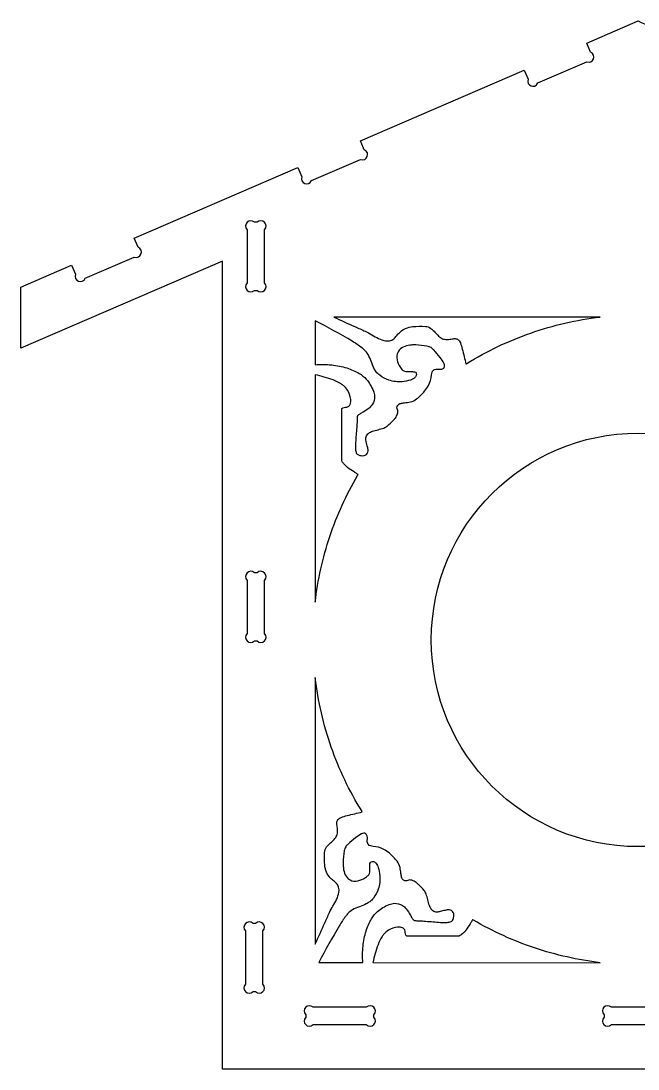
# Model space of a CAD drawing. Extents: x 3.18 to 12.46, y -12.62 to -4.73.
# Drawn here: x 3.18 to 7.82, y -12.62 to -4.73 of the extents above; entities that cross this region are included whole.
import ezdxf

# ---------------------------------------------------------------- set-up
doc = ezdxf.new("R2010")
doc.units = 0
doc.layers.add('LAYER_1', color=7, linetype='CONTINUOUS')

msp = doc.modelspace()

# ---------------------------------------------------------------- linework, layer by layer
at = {"layer": 'LAYER_1', "color": 250}
for points, knots in [([(12.0733, -6.5699), (12.0733, -6.5699), (12.0733, -6.5699), (12.0733, -6.5699), (12.0733, -6.5699), (12.0733, -6.5699), (12.0733, -6.5699), (12.0733, -6.5699), (12.0439, -6.638), (12.0439, -6.638), (12.0633, -6.6868), (11.9901, -6.7159), (11.9708, -6.6671), (11.9708, -6.6671), (11.603, -6.5085), (11.603, -6.5085), (11.5542, -6.5279), (11.5252, -6.4548), (11.574, -6.4354), (11.574, -6.4354), (11.6034, -6.3672), (11.6034, -6.3672), (11.6034, -6.3672), (11.4779, -6.3131), (11.4779, -6.3131), (11.4779, -6.3131), (10.3742, -5.8371), (10.3742, -5.8371), (10.3742, -5.8371), (10.3742, -5.8371), (10.3742, -5.8371), (10.3742, -5.8371), (10.3448, -5.9053), (10.3448, -5.9053), (10.3642, -5.9541), (10.291, -5.9832), (10.2716, -5.9344), (10.2716, -5.9344), (9.9039, -5.7758), (9.9039, -5.7758), (9.8551, -5.7952), (9.826, -5.722), (9.8748, -5.7026), (9.8748, -5.7026), (9.9042, -5.6345), (9.9042, -5.6345), (9.9042, -5.6345), (8.6751, -5.1044), (8.6751, -5.1044), (8.6751, -5.1044), (8.6457, -5.1726), (8.6457, -5.1726), (8.665, -5.2214), (8.5919, -5.2504), (8.5725, -5.2017), (8.5725, -5.2017), (8.2048, -5.0431), (8.2048, -5.0431), (8.156, -5.0625), (8.1269, -4.9893), (8.1757, -4.9699), (8.1757, -4.9699), (8.2051, -4.9017), (8.2051, -4.9017), (8.0762, -4.8461), (7.9473, -4.7905), (7.8184, -4.7349), (7.8184, -4.7349), (7.8183, -4.7349), (7.8183, -4.7349), (7.8183, -4.7349), (7.8183, -4.7349), (7.8183, -4.7349), (7.8183, -4.7349), (7.4321, -4.9015), (7.4321, -4.9015), (7.4321, -4.9015), (7.4615, -4.9697), (7.4615, -4.9697), (7.5103, -4.9891), (7.4812, -5.0622), (7.4325, -5.0428), (7.4325, -5.0428), (7.0647, -5.2014), (7.0647, -5.2014), (7.0453, -5.2502), (6.9722, -5.2211), (6.9916, -5.1723), (6.9916, -5.1723), (6.9622, -5.1042), (6.9622, -5.1042), (6.9622, -5.1042), (5.73, -5.6355), (5.73, -5.6355), (5.73, -5.6355), (5.7594, -5.7037), (5.7594, -5.7037), (5.8082, -5.7231), (5.7791, -5.7963), (5.7303, -5.7769), (5.7303, -5.7769), (5.3626, -5.9355), (5.3626, -5.9355), (5.3432, -5.9842), (5.27, -5.9552), (5.2894, -5.9064), (5.2894, -5.9064), (5.26, -5.8382), (5.26, -5.8382), (5.26, -5.8382), (4.1558, -6.3144), (4.1558, -6.3144), (4.1558, -6.3144), (4.0278, -6.3696), (4.0278, -6.3696), (4.0278, -6.3696), (4.0572, -6.4377), (4.0572, -6.4377), (4.106, -6.4571), (4.0769, -6.5303), (4.0281, -6.5109), (4.0281, -6.5109), (3.6604, -6.6695), (3.6604, -6.6695), (3.641, -6.7183), (3.5679, -6.6892), (3.5873, -6.6404), (3.5873, -6.6404), (3.5579, -6.5722), (3.5579, -6.5722), (3.5579, -6.5722), (3.3879, -6.6455), (3.3879, -6.6455), (3.3879, -6.6455), (3.1766, -6.7366), (3.1766, -6.7366), (3.1766, -6.7366), (3.1766, -6.988), (3.1766, -6.988), (3.1766, -6.988), (3.1765, -7.0497), (3.1765, -7.0497), (3.1765, -7.0497), (3.1766, -7.1954), (3.1766, -7.1954), (3.1766, -7.1954), (4.6915, -6.542), (4.6915, -6.542), (4.6915, -6.542), (4.6915, -12.6193), (4.6915, -12.6193), (4.6915, -12.6193), (10.9379, -12.6193), (10.9379, -12.6193), (10.9379, -12.6193), (10.9379, -6.5366), (10.9379, -6.5366), (10.9379, -6.5366), (12.4602, -7.1954), (12.4602, -7.1954), (12.4602, -7.1954), (12.4603, -7.0498), (12.4603, -7.0498), (12.4602, -7.0499), (12.4602, -7.0498), (12.4602, -7.0497), (12.4602, -7.0497), (12.4601, -6.988), (12.4601, -6.988), (12.4601, -6.988), (12.46, -6.7367), (12.46, -6.7367), (12.46, -6.7367), (12.0733, -6.5699), (12.0733, -6.5699)], [0, 0, 0, 0, 1, 1, 1, 2, 2, 2, 3, 3, 3, 4, 4, 4, 5, 5, 5, 6, 6, 6, 7, 7, 7, 8, 8, 8, 9, 9, 9, 10, 10, 10, 11, 11, 11, 12, 12, 12, 13, 13, 13, 14, 14, 14, 15, 15, 15, 16, 16, 16, 17, 17, 17, 18, 18, 18, 19, 19, 19, 20, 20, 20, 21, 21, 21, 22, 22, 22, 23, 23, 23, 24, 24, 24, 25, 25, 25, 26, 26, 26, 27, 27, 27, 28, 28, 28, 29, 29, 29, 30, 30, 30, 31, 31, 31, 32, 32, 32, 33, 33, 33, 34, 34, 34, 35, 35, 35, 36, 36, 36, 37, 37, 37, 38, 38, 38, 39, 39, 39, 40, 40, 40, 41, 41, 41, 42, 42, 42, 43, 43, 43, 44, 44, 44, 45, 45, 45, 46, 46, 46, 47, 47, 47, 48, 48, 48, 49, 49, 49, 50, 50, 50, 51, 51, 51, 52, 52, 52, 53, 53, 53, 54, 54, 54, 55, 55, 55, 56, 56, 56, 57, 57, 57, 58, 58, 58, 58]), ([(5.0081, -6.3052), (5.0081, -6.3052), (5.0081, -6.7057), (5.0081, -6.7057), (5.0453, -6.7428), (4.9896, -6.7985), (4.9525, -6.7614), (4.9525, -6.7614), (4.9339, -6.7614), (4.9339, -6.7614), (4.8968, -6.7985), (4.8411, -6.7428), (4.8782, -6.7057), (4.8782, -6.7057), (4.8782, -6.3052), (4.8782, -6.3052), (4.8411, -6.2681), (4.8968, -6.2124), (4.9339, -6.2496), (4.9339, -6.2496), (4.9525, -6.2496), (4.9525, -6.2496), (4.9896, -6.2124), (5.0453, -6.2681), (5.0081, -6.3052)], [0, 0, 0, 0, 1, 1, 1, 2, 2, 2, 3, 3, 3, 4, 4, 4, 5, 5, 5, 6, 6, 6, 7, 7, 7, 8, 8, 8, 8]), ([(5.39, -7.3211), (5.39, -7.3211), (5.3901, -6.9896), (5.3901, -6.9896), (5.4849, -7.0381), (5.578, -7.0899), (5.6692, -7.1448), (5.6937, -7.1595), (5.7174, -7.1756), (5.7403, -7.1928), (5.7476, -7.1984), (5.7547, -7.2043), (5.7614, -7.2106), (5.7716, -7.2201), (5.7803, -7.2311), (5.7872, -7.2431), (5.7967, -7.2594), (5.8044, -7.2766), (5.8104, -7.2945), (5.8164, -7.3123), (5.8236, -7.3297), (5.832, -7.3465), (5.8367, -7.356), (5.8422, -7.365), (5.8486, -7.3735), (5.8563, -7.3838), (5.8655, -7.3929), (5.8758, -7.4007), (5.8964, -7.4162), (5.9194, -7.4284), (5.9438, -7.4368), (5.9761, -7.448), (6.0104, -7.4521), (6.0444, -7.4487), (6.0657, -7.4466), (6.0867, -7.4426), (6.1072, -7.4365), (6.1176, -7.4335), (6.1273, -7.4285), (6.1359, -7.4219), (6.1424, -7.4169), (6.1474, -7.4101), (6.1503, -7.4023), (6.1524, -7.3965), (6.1523, -7.3901), (6.1498, -7.3845), (6.1473, -7.3789), (6.1422, -7.3751), (6.1362, -7.3742), (6.1265, -7.373), (6.1167, -7.3724), (6.1069, -7.3728), (6.0948, -7.3731), (6.0827, -7.373), (6.0706, -7.3722), (6.0637, -7.3718), (6.057, -7.3694), (6.0514, -7.3652), (6.048, -7.3627), (6.045, -7.3598), (6.0423, -7.3566), (6.0343, -7.3471), (6.0272, -7.3367), (6.0213, -7.3257), (6.0118, -7.3081), (6.0059, -7.2888), (6.0038, -7.2689), (6.0017, -7.2482), (6.0082, -7.2274), (6.0217, -7.2115), (6.0329, -7.1984), (6.0475, -7.1886), (6.0638, -7.1831), (6.0805, -7.1775), (6.0978, -7.1741), (6.1154, -7.1727), (6.1256, -7.172), (6.1359, -7.1718), (6.1462, -7.1723), (6.1745, -7.1736), (6.2027, -7.1765), (6.2306, -7.1812), (6.2365, -7.1821), (6.2424, -7.1836), (6.248, -7.1857), (6.2575, -7.189), (6.2661, -7.1943), (6.2735, -7.2011), (6.2764, -7.2038), (6.2791, -7.2066), (6.2817, -7.2096), (6.2978, -7.2281), (6.3135, -7.2469), (6.3289, -7.2659), (6.3399, -7.2796), (6.3497, -7.2942), (6.3583, -7.3096), (6.3615, -7.3155), (6.3634, -7.322), (6.3638, -7.3288), (6.3642, -7.3371), (6.36, -7.3451), (6.3529, -7.3495), (6.3465, -7.3534), (6.3392, -7.3555), (6.3317, -7.3555), (6.3244, -7.3554), (6.317, -7.355), (6.3097, -7.3543), (6.3022, -7.3535), (6.2947, -7.3545), (6.2878, -7.3572), (6.2845, -7.3585), (6.2814, -7.3603), (6.2787, -7.3625), (6.2738, -7.3664), (6.2703, -7.3717), (6.2687, -7.3777), (6.2668, -7.3844), (6.2656, -7.3913), (6.2652, -7.3982), (6.2633, -7.4262), (6.2553, -7.4534), (6.2417, -7.478), (6.2334, -7.4929), (6.2238, -7.507), (6.2128, -7.5201), (6.1949, -7.5415), (6.1748, -7.5611), (6.1529, -7.5785), (6.1393, -7.5894), (6.1232, -7.5968), (6.106, -7.6003), (6.0912, -7.6032), (6.0763, -7.6056), (6.0614, -7.6075), (6.052, -7.6087), (6.0426, -7.6101), (6.0332, -7.6118), (6.0237, -7.6135), (6.0154, -7.6192), (6.0106, -7.6275), (6.0075, -7.6327), (6.0056, -7.6385), (6.0051, -7.6445), (6.0047, -7.6493), (6.0056, -7.6541), (6.0078, -7.6583), (6.0128, -7.6681), (6.0135, -7.6795), (6.0099, -7.6899), (6.0059, -7.7013), (6.0001, -7.712), (5.9928, -7.7217), (5.988, -7.728), (5.9828, -7.7342), (5.9773, -7.74), (5.9634, -7.7546), (5.9487, -7.7685), (5.9333, -7.7814), (5.925, -7.7883), (5.9155, -7.7937), (5.9052, -7.7973), (5.8916, -7.8021), (5.8776, -7.8061), (5.8636, -7.8095), (5.8488, -7.813), (5.8342, -7.817), (5.8198, -7.8216), (5.8102, -7.8247), (5.8012, -7.8293), (5.7932, -7.8353), (5.7883, -7.8391), (5.7839, -7.8434), (5.7802, -7.8484), (5.7739, -7.8568), (5.7705, -7.8671), (5.7705, -7.8776), (5.7705, -7.8859), (5.7716, -7.8941), (5.7739, -7.9021), (5.7773, -7.9144), (5.7806, -7.9268), (5.7837, -7.9393), (5.7861, -7.9493), (5.7874, -7.9595), (5.7874, -7.9698), (5.7874, -7.9835), (5.7792, -7.9959), (5.7666, -8.0013), (5.7606, -8.0039), (5.7541, -8.0053), (5.7475, -8.0053), (5.733, -8.0055), (5.7187, -8.0017), (5.7062, -7.9943), (5.7029, -7.9924), (5.7004, -7.9893), (5.6992, -7.9857), (5.6959, -7.9757), (5.6939, -7.9654), (5.6932, -7.9549), (5.6921, -7.9383), (5.6921, -7.9216), (5.6933, -7.905), (5.696, -7.8675), (5.6989, -7.83), (5.7019, -7.7925), (5.7032, -7.7766), (5.7043, -7.7607), (5.7051, -7.7448), (5.7057, -7.7335), (5.7061, -7.7222), (5.7062, -7.7108), (5.7063, -7.7085), (5.7072, -7.7062), (5.7089, -7.7044), (5.7136, -7.6995), (5.7189, -7.6953), (5.7246, -7.6917), (5.733, -7.6866), (5.7415, -7.6817), (5.7502, -7.6772), (5.7664, -7.6687), (5.7815, -7.6585), (5.7954, -7.6466), (5.8051, -7.6384), (5.8135, -7.6289), (5.8205, -7.6184), (5.8323, -7.6006), (5.8379, -7.5795), (5.8365, -7.5583), (5.8356, -7.5447), (5.8326, -7.5313), (5.8276, -7.5186), (5.8149, -7.4863), (5.7967, -7.4564), (5.774, -7.4302), (5.7587, -7.4126), (5.7407, -7.3977), (5.7205, -7.386), (5.6912, -7.3691), (5.6601, -7.3555), (5.6278, -7.3455), (5.5907, -7.3341), (5.5527, -7.3263), (5.5141, -7.3224), (5.4729, -7.3182), (5.4314, -7.3177), (5.39, -7.3211)], [0, 0, 0, 0, 1, 1, 1, 2, 2, 2, 3, 3, 3, 4, 4, 4, 5, 5, 5, 6, 6, 6, 7, 7, 7, 8, 8, 8, 9, 9, 9, 10, 10, 10, 11, 11, 11, 12, 12, 12, 13, 13, 13, 14, 14, 14, 15, 15, 15, 16, 16, 16, 17, 17, 17, 18, 18, 18, 19, 19, 19, 20, 20, 20, 21, 21, 21, 22, 22, 22, 23, 23, 23, 24, 24, 24, 25, 25, 25, 26, 26, 26, 27, 27, 27, 28, 28, 28, 29, 29, 29, 30, 30, 30, 31, 31, 31, 32, 32, 32, 33, 33, 33, 34, 34, 34, 35, 35, 35, 36, 36, 36, 37, 37, 37, 38, 38, 38, 39, 39, 39, 40, 40, 40, 41, 41, 41, 42, 42, 42, 43, 43, 43, 44, 44, 44, 45, 45, 45, 46, 46, 46, 47, 47, 47, 48, 48, 48, 49, 49, 49, 50, 50, 50, 51, 51, 51, 52, 52, 52, 53, 53, 53, 54, 54, 54, 55, 55, 55, 56, 56, 56, 57, 57, 57, 58, 58, 58, 59, 59, 59, 60, 60, 60, 61, 61, 61, 62, 62, 62, 63, 63, 63, 64, 64, 64, 65, 65, 65, 66, 66, 66, 67, 67, 67, 68, 68, 68, 69, 69, 69, 70, 70, 70, 71, 71, 71, 72, 72, 72, 73, 73, 73, 74, 74, 74, 75, 75, 75, 76, 76, 76, 77, 77, 77, 78, 78, 78, 79, 79, 79, 80, 80, 80, 81, 81, 81, 82, 82, 82, 83, 83, 83, 83]), ([(5.5292, -6.9625), (5.5292, -6.9625), (7.5332, -6.9625), (7.5332, -6.9625), (7.3553, -6.9834), (7.1802, -7.0238), (7.011, -7.0827), (6.8431, -7.1413), (6.6821, -7.2182), (6.5309, -7.312), (6.5298, -7.3127), (6.5286, -7.3134), (6.5274, -7.3141), (6.5263, -7.3149), (6.5251, -7.3156), (6.5239, -7.3163), (6.5149, -7.2784), (6.5058, -7.2405), (6.4966, -7.2027), (6.4928, -7.1871), (6.4879, -7.1719), (6.4821, -7.157), (6.48, -7.1518), (6.4774, -7.1468), (6.4743, -7.1421), (6.4697, -7.1352), (6.4629, -7.13), (6.4549, -7.1273), (6.4467, -7.1245), (6.4378, -7.1238), (6.4292, -7.1252), (6.4173, -7.127), (6.4053, -7.1287), (6.3933, -7.1301), (6.3862, -7.1309), (6.379, -7.1311), (6.3719, -7.1307), (6.3605, -7.1301), (6.3494, -7.1268), (6.3395, -7.1212), (6.329, -7.1153), (6.3196, -7.1079), (6.3114, -7.0991), (6.3022, -7.0893), (6.293, -7.0794), (6.2839, -7.0695), (6.2767, -7.0617), (6.2687, -7.0544), (6.2603, -7.0479), (6.2482, -7.0387), (6.2336, -7.0332), (6.2184, -7.0322), (6.1871, -7.0302), (6.1557, -7.0308), (6.1245, -7.0341), (6.1058, -7.0361), (6.0876, -7.0408), (6.0702, -7.048), (6.0549, -7.0544), (6.0409, -7.0635), (6.0288, -7.0749), (6.0211, -7.0821), (6.0138, -7.0899), (6.0071, -7.0982), (6.0007, -7.1061), (5.994, -7.1137), (5.987, -7.1211), (5.9789, -7.1295), (5.9687, -7.1356), (5.9574, -7.1387), (5.9452, -7.142), (5.9323, -7.1427), (5.9197, -7.1406), (5.9008, -7.1374), (5.8824, -7.1316), (5.8651, -7.1232), (5.8483, -7.1152), (5.832, -7.1061), (5.8162, -7.0961), (5.8005, -7.0861), (5.784, -7.0772), (5.7669, -7.0696), (5.7404, -7.0578), (5.7139, -7.0459), (5.6874, -7.034), (5.6346, -7.0102), (5.5819, -6.9864), (5.5292, -6.9625)], [0, 0, 0, 0, 1, 1, 1, 2, 2, 2, 3, 3, 3, 4, 4, 4, 5, 5, 5, 6, 6, 6, 7, 7, 7, 8, 8, 8, 9, 9, 9, 10, 10, 10, 11, 11, 11, 12, 12, 12, 13, 13, 13, 14, 14, 14, 15, 15, 15, 16, 16, 16, 17, 17, 17, 18, 18, 18, 19, 19, 19, 20, 20, 20, 21, 21, 21, 22, 22, 22, 23, 23, 23, 24, 24, 24, 25, 25, 25, 26, 26, 26, 27, 27, 27, 28, 28, 28, 29, 29, 29, 29]), ([(5.3898, -9.1083), (5.3898, -9.1083), (5.3898, -7.397), (5.3898, -7.397), (5.4358, -7.4061), (5.4809, -7.4189), (5.5248, -7.4353), (5.5461, -7.4433), (5.5666, -7.4535), (5.5858, -7.4657), (5.5929, -7.4702), (5.5998, -7.4753), (5.6062, -7.4808), (5.617, -7.49), (5.6262, -7.501), (5.6334, -7.5132), (5.6458, -7.534), (5.6538, -7.5573), (5.6568, -7.5814), (5.6583, -7.5941), (5.6568, -7.6069), (5.6523, -7.6189), (5.6512, -7.6219), (5.6498, -7.6248), (5.648, -7.6275), (5.6454, -7.6316), (5.6416, -7.6347), (5.637, -7.6364), (5.6307, -7.6387), (5.6241, -7.6401), (5.6173, -7.6404), (5.6106, -7.6407), (5.6039, -7.6424), (5.5978, -7.6454), (5.5955, -7.6465), (5.5934, -7.648), (5.5914, -7.6496), (5.5905, -7.6504), (5.5899, -7.6513), (5.5895, -7.6524), (5.5895, -7.6524), (5.5895, -8.0422), (5.5895, -8.0422), (5.5899, -8.0436), (5.5904, -8.0449), (5.591, -8.0461), (5.5945, -8.0521), (5.5983, -8.0579), (5.6025, -8.0635), (5.6113, -8.0753), (5.6219, -8.0857), (5.6337, -8.0945), (5.6493, -8.1061), (5.6653, -8.1171), (5.6818, -8.1273), (5.6891, -8.1318), (5.6964, -8.1364), (5.7037, -8.1409), (5.7065, -8.1427), (5.7092, -8.1445), (5.712, -8.1463), (5.7122, -8.1464), (5.7124, -8.1465), (5.7126, -8.1465), (5.7128, -8.1466), (5.713, -8.1468), (5.7131, -8.147), (5.7131, -8.147), (5.7091, -8.1537), (5.7091, -8.1537), (5.6237, -8.299), (5.5537, -8.4528), (5.5002, -8.6127), (5.4464, -8.7736), (5.4094, -8.9397), (5.3898, -9.1083)], [0, 0, 0, 0, 1, 1, 1, 2, 2, 2, 3, 3, 3, 4, 4, 4, 5, 5, 5, 6, 6, 6, 7, 7, 7, 8, 8, 8, 9, 9, 9, 10, 10, 10, 11, 11, 11, 12, 12, 12, 13, 13, 13, 14, 14, 14, 15, 15, 15, 16, 16, 16, 17, 17, 17, 18, 18, 18, 19, 19, 19, 20, 20, 20, 21, 21, 21, 22, 22, 22, 23, 23, 23, 24, 24, 24, 25, 25, 25, 25]), ([(7.8184, -7.8357), (6.9595, -7.8357), (6.2632, -8.532), (6.2632, -9.3908), (6.2632, -10.2497), (6.9595, -10.946), (7.8184, -10.946), (8.6772, -10.946), (9.3735, -10.2497), (9.3735, -9.3908), (9.3735, -8.532), (8.6772, -7.8357), (7.8184, -7.8357)], [0, 0, 0, 0, 1, 1, 1, 2, 2, 2, 3, 3, 3, 4, 4, 4, 4]), ([(4.8782, -9.3435), (4.8782, -9.3435), (4.8782, -8.943), (4.8782, -8.943), (4.8411, -8.9059), (4.8968, -8.8502), (4.9339, -8.8874), (4.9339, -8.8874), (4.9525, -8.8874), (4.9525, -8.8874), (4.9896, -8.8502), (5.0453, -8.9059), (5.0081, -8.943), (5.0081, -8.943), (5.0081, -9.3435), (5.0081, -9.3435), (5.0453, -9.3806), (4.9896, -9.4363), (4.9525, -9.3992), (4.9525, -9.3992), (4.9339, -9.3992), (4.9339, -9.3992), (4.8968, -9.4363), (4.8411, -9.3806), (4.8782, -9.3435)], [0, 0, 0, 0, 1, 1, 1, 2, 2, 2, 3, 3, 3, 4, 4, 4, 5, 5, 5, 6, 6, 6, 7, 7, 7, 8, 8, 8, 8]), ([(5.39, -11.6801), (5.39, -11.6801), (5.39, -9.6745), (5.39, -9.6745), (5.4111, -9.8526), (5.4515, -10.0279), (5.5106, -10.1973), (5.5691, -10.3654), (5.646, -10.5266), (5.7397, -10.678), (5.7404, -10.6792), (5.7411, -10.6804), (5.7419, -10.6816), (5.7426, -10.6828), (5.7434, -10.684), (5.7441, -10.6852), (5.7061, -10.6942), (5.6681, -10.7034), (5.6301, -10.7126), (5.6146, -10.7164), (5.5994, -10.7212), (5.5845, -10.7271), (5.5793, -10.7291), (5.5743, -10.7317), (5.5696, -10.7348), (5.5627, -10.7395), (5.5575, -10.7463), (5.5548, -10.7542), (5.552, -10.7625), (5.5513, -10.7713), (5.5527, -10.7799), (5.5545, -10.7919), (5.5562, -10.8039), (5.5576, -10.8159), (5.5584, -10.823), (5.5587, -10.8302), (5.5582, -10.8373), (5.5576, -10.8487), (5.5543, -10.8598), (5.5487, -10.8697), (5.5428, -10.8801), (5.5354, -10.8896), (5.5266, -10.8978), (5.5168, -10.907), (5.5069, -10.9161), (5.497, -10.9253), (5.4892, -10.9325), (5.4819, -10.9404), (5.4754, -10.9489), (5.4662, -10.961), (5.4607, -10.9756), (5.4597, -10.9907), (5.4577, -11.022), (5.4583, -11.0535), (5.4616, -11.0847), (5.4636, -11.1033), (5.4683, -11.1216), (5.4755, -11.1389), (5.4819, -11.1542), (5.491, -11.1683), (5.5024, -11.1804), (5.5096, -11.1881), (5.5174, -11.1953), (5.5257, -11.202), (5.5336, -11.2085), (5.5412, -11.2152), (5.5486, -11.2222), (5.557, -11.2302), (5.5631, -11.2405), (5.5662, -11.2517), (5.5695, -11.264), (5.5701, -11.2769), (5.5681, -11.2894), (5.5649, -11.3084), (5.5591, -11.3268), (5.5507, -11.3441), (5.5426, -11.3609), (5.5336, -11.3772), (5.5236, -11.393), (5.5136, -11.4087), (5.5047, -11.4252), (5.4971, -11.4422), (5.4855, -11.4683), (5.4739, -11.4943), (5.4622, -11.5203), (5.4382, -11.5736), (5.4141, -11.6268), (5.39, -11.6801)], [0, 0, 0, 0, 1, 1, 1, 2, 2, 2, 3, 3, 3, 4, 4, 4, 5, 5, 5, 6, 6, 6, 7, 7, 7, 8, 8, 8, 9, 9, 9, 10, 10, 10, 11, 11, 11, 12, 12, 12, 13, 13, 13, 14, 14, 14, 15, 15, 15, 16, 16, 16, 17, 17, 17, 18, 18, 18, 19, 19, 19, 20, 20, 20, 21, 21, 21, 22, 22, 22, 23, 23, 23, 24, 24, 24, 25, 25, 25, 26, 26, 26, 27, 27, 27, 28, 28, 28, 29, 29, 29, 29]), ([(5.4171, -11.8191), (5.4656, -11.7243), (5.5174, -11.6312), (5.5723, -11.54), (5.587, -11.5155), (5.6031, -11.4917), (5.6203, -11.4689), (5.6259, -11.4616), (5.6318, -11.4545), (5.6381, -11.4478), (5.6476, -11.4376), (5.6586, -11.4289), (5.6706, -11.4219), (5.6869, -11.4125), (5.7041, -11.4048), (5.722, -11.3987), (5.7398, -11.3927), (5.7572, -11.3855), (5.774, -11.3772), (5.7835, -11.3725), (5.7925, -11.3669), (5.801, -11.3606), (5.8113, -11.3529), (5.8204, -11.3437), (5.8282, -11.3334), (5.8437, -11.3127), (5.8559, -11.2898), (5.8643, -11.2654), (5.8755, -11.2331), (5.8796, -11.1988), (5.8762, -11.1647), (5.8741, -11.1435), (5.87, -11.1225), (5.864, -11.102), (5.861, -11.0916), (5.856, -11.0818), (5.8494, -11.0733), (5.8444, -11.0667), (5.8376, -11.0617), (5.8299, -11.0589), (5.824, -11.0567), (5.8176, -11.0569), (5.812, -11.0594), (5.8064, -11.0618), (5.8025, -11.067), (5.8017, -11.073), (5.8004, -11.0827), (5.8, -11.0925), (5.8002, -11.1023), (5.8006, -11.1144), (5.8005, -11.1265), (5.7997, -11.1385), (5.7993, -11.1455), (5.7969, -11.1522), (5.7927, -11.1578), (5.7902, -11.1612), (5.7873, -11.1642), (5.7841, -11.1669), (5.7745, -11.1749), (5.7642, -11.1819), (5.7532, -11.1879), (5.7356, -11.1974), (5.7163, -11.2033), (5.6964, -11.2053), (5.6756, -11.2074), (5.6549, -11.201), (5.639, -11.1875), (5.6259, -11.1763), (5.6161, -11.1617), (5.6106, -11.1454), (5.605, -11.1287), (5.6016, -11.1113), (5.6003, -11.0938), (5.5995, -11.0835), (5.5993, -11.0732), (5.5998, -11.0629), (5.6011, -11.0347), (5.604, -11.0065), (5.6087, -10.9786), (5.6096, -10.9726), (5.6111, -10.9668), (5.6131, -10.9611), (5.6165, -10.9517), (5.6217, -10.943), (5.6286, -10.9357), (5.6313, -10.9328), (5.6341, -10.9301), (5.6371, -10.9275), (5.6556, -10.9114), (5.6743, -10.8957), (5.6934, -10.8803), (5.7071, -10.8693), (5.7217, -10.8594), (5.7371, -10.8509), (5.743, -10.8476), (5.7495, -10.8458), (5.7563, -10.8454), (5.7646, -10.845), (5.7726, -10.8492), (5.777, -10.8563), (5.7809, -10.8626), (5.783, -10.87), (5.783, -10.8775), (5.7829, -10.8848), (5.7825, -10.8922), (5.7818, -10.8995), (5.781, -10.9069), (5.782, -10.9144), (5.7847, -10.9214), (5.786, -10.9247), (5.7878, -10.9277), (5.79, -10.9305), (5.7939, -10.9353), (5.7992, -10.9388), (5.8052, -10.9405), (5.8119, -10.9424), (5.8188, -10.9435), (5.8257, -10.944), (5.8537, -10.9459), (5.8809, -10.9539), (5.9055, -10.9675), (5.9204, -10.9757), (5.9345, -10.9854), (5.9476, -10.9963), (5.969, -11.0143), (5.9886, -11.0343), (6.006, -11.0562), (6.0169, -11.0699), (6.0243, -11.086), (6.0278, -11.1031), (6.0307, -11.1179), (6.0331, -11.1328), (6.035, -11.1478), (6.0362, -11.1572), (6.0376, -11.1666), (6.0393, -11.176), (6.041, -11.1855), (6.0467, -11.1937), (6.055, -11.1986), (6.0602, -11.2017), (6.066, -11.2035), (6.072, -11.2041), (6.0768, -11.2045), (6.0816, -11.2036), (6.0858, -11.2014), (6.0956, -11.1964), (6.107, -11.1956), (6.1174, -11.1993), (6.1288, -11.2033), (6.1395, -11.209), (6.1491, -11.2164), (6.1555, -11.2212), (6.1617, -11.2264), (6.1675, -11.2319), (6.1821, -11.2457), (6.196, -11.2604), (6.2089, -11.2759), (6.2158, -11.2842), (6.2212, -11.2937), (6.2248, -11.3039), (6.2296, -11.3176), (6.2336, -11.3315), (6.237, -11.3456), (6.2405, -11.3604), (6.2445, -11.3749), (6.2491, -11.3894), (6.2522, -11.3989), (6.2568, -11.4079), (6.2628, -11.416), (6.2666, -11.4209), (6.2709, -11.4253), (6.2759, -11.429), (6.2843, -11.4352), (6.2946, -11.4386), (6.3051, -11.4387), (6.3134, -11.4387), (6.3216, -11.4375), (6.3296, -11.4353), (6.3419, -11.4318), (6.3543, -11.4286), (6.3668, -11.4255), (6.3768, -11.423), (6.387, -11.4218), (6.3972, -11.4218), (6.411, -11.4218), (6.4234, -11.43), (6.4288, -11.4426), (6.4314, -11.4486), (6.4328, -11.4551), (6.4328, -11.4616), (6.433, -11.4761), (6.4292, -11.4904), (6.4218, -11.503), (6.4199, -11.5063), (6.4168, -11.5087), (6.4132, -11.5099), (6.4032, -11.5132), (6.3928, -11.5153), (6.3824, -11.516), (6.3658, -11.5171), (6.3491, -11.517), (6.3325, -11.5158), (6.295, -11.5132), (6.2575, -11.5103), (6.22, -11.5073), (6.2041, -11.506), (6.1882, -11.5049), (6.1723, -11.5041), (6.161, -11.5035), (6.1497, -11.5031), (6.1384, -11.503), (6.136, -11.5029), (6.1337, -11.502), (6.1319, -11.5003), (6.127, -11.4956), (6.1228, -11.4903), (6.1192, -11.4845), (6.1141, -11.4762), (6.1092, -11.4677), (6.1047, -11.459), (6.0962, -11.4428), (6.086, -11.4276), (6.0741, -11.4137), (6.0659, -11.4041), (6.0564, -11.3957), (6.0459, -11.3887), (6.0281, -11.3769), (6.007, -11.3713), (5.9858, -11.3727), (5.9722, -11.3735), (5.9588, -11.3765), (5.9461, -11.3816), (5.9138, -11.3943), (5.8839, -11.4124), (5.8577, -11.4352), (5.8401, -11.4504), (5.8252, -11.4685), (5.8135, -11.4887), (5.7965, -11.518), (5.7829, -11.5491), (5.773, -11.5814), (5.7616, -11.6184), (5.7538, -11.6565), (5.7499, -11.695), (5.7457, -11.7363), (5.7452, -11.7778), (5.7486, -11.8191), (5.7486, -11.8191), (5.4171, -11.8191), (5.4171, -11.8191)], [0, 0, 0, 0, 1, 1, 1, 2, 2, 2, 3, 3, 3, 4, 4, 4, 5, 5, 5, 6, 6, 6, 7, 7, 7, 8, 8, 8, 9, 9, 9, 10, 10, 10, 11, 11, 11, 12, 12, 12, 13, 13, 13, 14, 14, 14, 15, 15, 15, 16, 16, 16, 17, 17, 17, 18, 18, 18, 19, 19, 19, 20, 20, 20, 21, 21, 21, 22, 22, 22, 23, 23, 23, 24, 24, 24, 25, 25, 25, 26, 26, 26, 27, 27, 27, 28, 28, 28, 29, 29, 29, 30, 30, 30, 31, 31, 31, 32, 32, 32, 33, 33, 33, 34, 34, 34, 35, 35, 35, 36, 36, 36, 37, 37, 37, 38, 38, 38, 39, 39, 39, 40, 40, 40, 41, 41, 41, 42, 42, 42, 43, 43, 43, 44, 44, 44, 45, 45, 45, 46, 46, 46, 47, 47, 47, 48, 48, 48, 49, 49, 49, 50, 50, 50, 51, 51, 51, 52, 52, 52, 53, 53, 53, 54, 54, 54, 55, 55, 55, 56, 56, 56, 57, 57, 57, 58, 58, 58, 59, 59, 59, 60, 60, 60, 61, 61, 61, 62, 62, 62, 63, 63, 63, 64, 64, 64, 65, 65, 65, 66, 66, 66, 67, 67, 67, 68, 68, 68, 69, 69, 69, 70, 70, 70, 71, 71, 71, 72, 72, 72, 73, 73, 73, 74, 74, 74, 75, 75, 75, 76, 76, 76, 77, 77, 77, 78, 78, 78, 79, 79, 79, 80, 80, 80, 81, 81, 81, 82, 82, 82, 83, 83, 83, 83]), ([(4.9407, -12.037), (4.9407, -12.037), (4.9221, -12.037), (4.9221, -12.037), (4.885, -12.0741), (4.8293, -12.0184), (4.8664, -11.9813), (4.8664, -11.9813), (4.8664, -11.5808), (4.8664, -11.5808), (4.8293, -11.5437), (4.885, -11.488), (4.9221, -11.5252), (4.9221, -11.5252), (4.9407, -11.5252), (4.9407, -11.5252), (4.9778, -11.488), (5.0335, -11.5437), (4.9963, -11.5808), (4.9963, -11.5808), (4.9963, -11.9813), (4.9963, -11.9813), (5.0335, -12.0184), (4.9778, -12.0741), (4.9407, -12.037)], [0, 0, 0, 0, 1, 1, 1, 2, 2, 2, 3, 3, 3, 4, 4, 4, 5, 5, 5, 6, 6, 6, 7, 7, 7, 8, 8, 8, 8]), ([(5.8245, -11.8191), (5.8336, -11.7732), (5.8463, -11.728), (5.8628, -11.6842), (5.8708, -11.6628), (5.881, -11.6424), (5.8932, -11.6232), (5.8977, -11.616), (5.9028, -11.6092), (5.9083, -11.6027), (5.9176, -11.5919), (5.9285, -11.5828), (5.9407, -11.5755), (5.9616, -11.5632), (5.9848, -11.5552), (6.0089, -11.5523), (6.0216, -11.5508), (6.0345, -11.5523), (6.0464, -11.5568), (6.0495, -11.5579), (6.0523, -11.5594), (6.0551, -11.5611), (6.0591, -11.5637), (6.0622, -11.5676), (6.0639, -11.5721), (6.0663, -11.5784), (6.0676, -11.5851), (6.0679, -11.5918), (6.0682, -11.5986), (6.0699, -11.6053), (6.0729, -11.6113), (6.074, -11.6136), (6.0755, -11.6158), (6.0771, -11.6178), (6.0779, -11.6187), (6.0788, -11.6193), (6.0799, -11.6196), (6.0799, -11.6196), (6.4697, -11.6196), (6.4697, -11.6196), (6.4711, -11.6193), (6.4724, -11.6188), (6.4736, -11.6181), (6.4796, -11.6147), (6.4855, -11.6109), (6.491, -11.6067), (6.5028, -11.5978), (6.5133, -11.5873), (6.5221, -11.5754), (6.5337, -11.5598), (6.5447, -11.5437), (6.5549, -11.5271), (6.5594, -11.5198), (6.564, -11.5126), (6.5685, -11.5053), (6.5703, -11.5025), (6.5721, -11.4997), (6.574, -11.4969), (6.5741, -11.4967), (6.5742, -11.4965), (6.5742, -11.4963), (6.5743, -11.496), (6.5745, -11.4959), (6.5747, -11.4958), (6.5747, -11.4958), (6.5815, -11.4998), (6.5815, -11.4998), (6.7266, -11.5849), (6.8802, -11.6547), (7.0397, -11.7082), (7.2002, -11.762), (7.366, -11.7992), (7.5342, -11.8192), (7.5342, -11.8192), (5.8245, -11.8191), (5.8245, -11.8191)], [0, 0, 0, 0, 1, 1, 1, 2, 2, 2, 3, 3, 3, 4, 4, 4, 5, 5, 5, 6, 6, 6, 7, 7, 7, 8, 8, 8, 9, 9, 9, 10, 10, 10, 11, 11, 11, 12, 12, 12, 13, 13, 13, 14, 14, 14, 15, 15, 15, 16, 16, 16, 17, 17, 17, 18, 18, 18, 19, 19, 19, 20, 20, 20, 21, 21, 21, 22, 22, 22, 23, 23, 23, 24, 24, 24, 25, 25, 25, 25]), ([(5.3739, -12.1551), (5.3739, -12.1551), (5.7744, -12.1551), (5.7744, -12.1551), (5.8115, -12.118), (5.8672, -12.1736), (5.8301, -12.2108), (5.8301, -12.2108), (5.8301, -12.2293), (5.8301, -12.2293), (5.8672, -12.2664), (5.8115, -12.3221), (5.7744, -12.285), (5.7744, -12.285), (5.3739, -12.285), (5.3739, -12.285), (5.3368, -12.3221), (5.2811, -12.2664), (5.3183, -12.2293), (5.3183, -12.2293), (5.3183, -12.2108), (5.3183, -12.2108), (5.2811, -12.1736), (5.3368, -12.118), (5.3739, -12.1551)], [0, 0, 0, 0, 1, 1, 1, 2, 2, 2, 3, 3, 3, 4, 4, 4, 5, 5, 5, 6, 6, 6, 7, 7, 7, 8, 8, 8, 8]), ([(7.618, -12.1551), (7.618, -12.1551), (8.0185, -12.1551), (8.0185, -12.1551), (8.0556, -12.118), (8.1113, -12.1736), (8.0742, -12.2108), (8.0742, -12.2108), (8.0742, -12.2293), (8.0742, -12.2293), (8.1113, -12.2664), (8.0556, -12.3221), (8.0185, -12.285), (8.0185, -12.285), (7.618, -12.285), (7.618, -12.285), (7.5809, -12.3221), (7.5252, -12.2664), (7.5624, -12.2293), (7.5624, -12.2293), (7.5624, -12.2108), (7.5624, -12.2108), (7.5252, -12.1736), (7.5809, -12.118), (7.618, -12.1551)], [0, 0, 0, 0, 1, 1, 1, 2, 2, 2, 3, 3, 3, 4, 4, 4, 5, 5, 5, 6, 6, 6, 7, 7, 7, 8, 8, 8, 8])]:
    msp.add_open_spline(points, degree=3, knots=knots, dxfattribs=at)

doc.saveas('drawing.dxf')
